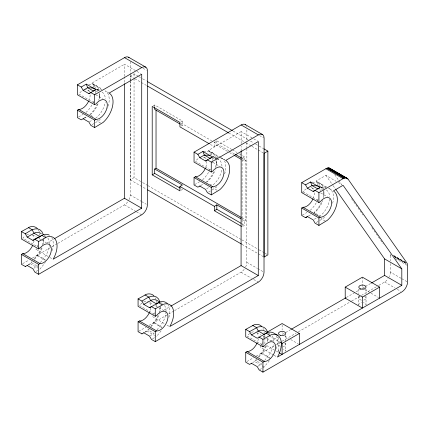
<?xml version="1.0" encoding="UTF-8"?>
<svg xmlns="http://www.w3.org/2000/svg" width="429" height="429" viewBox="0 0 429 429"><rect width="100%" height="100%" fill="white"/><g stroke="black" fill="none" stroke-linecap="round" stroke-linejoin="round"><path stroke-width="0.32" stroke-dasharray="2.15 1.61" d="M124.512 82.347L124.517 76.984M124.517 76.314L124.523 64.253L140.583 73.525M128.995 199.667A8.113 4.681 -60 0 0 130.18 194.954L130.244 81.714M130.25 81.043L130.25 75.681M130.25 75.011L130.26 61.61M241.136 151.019L241.141 146.327M241.141 143.645L241.152 131.585L253.196 138.54M245.624 266.999A8.113 4.681 -60 0 0 246.809 262.285L246.873 149.045M246.873 148.375L246.879 142.348M246.879 139.666L246.884 129.617M99.646 96.257L99.662 94.037A18.93 10.907 -60 0 1 98.713 100.22M160.312 306.193L160.301 307.856A16.2 9.352 -60 0 1 159.91 311.508M216.27 163.588L216.291 161.374M323.938 194.096L323.954 191.886M43.56 239.521L42.487 245.082M160.119 307.459L159.111 312.414M267.16 341.661L267.535 340.379A18.897 10.913 -60 0 0 267.921 337.913M276.249 348.734L277.08 345.919L277.536 341.661L277.096 337.939A18.93 10.929 -60 0 0 276.094 335.494M52.032 250.649L52.799 248.08A18.93 10.945 -60 0 0 51.802 237.645M168.854 317.342L169.428 315.417A18.93 10.945 -60 0 0 168.425 304.976M41.629 247.613L39.768 251.496L34.068 259.1M157.99 315.503L156.392 318.833L150.692 326.437M265.664 346.015L264.066 349.335L258.365 356.939M48.118 256.488L35.945 249.281M152.574 316.613L164.747 323.82M34.599 259.352L40.315 251.812A16.2 9.352 -60 0 0 42.6 246.734M151.228 326.684L156.944 319.144A16.2 9.352 -60 0 0 159.427 313.422M258.896 357.185L264.613 349.651A16.2 9.352 -60 0 0 266.897 344.573M38.278 265.16L37.457 266.162L34.052 268.12M40.337 262.666L46.048 255.126A16.2 9.352 -60 0 0 49.399 244.412M39.859 269.181L45.318 262.559M144.943 332.143L148.348 330.174L149.169 329.177M156.96 329.998L162.677 322.458A16.2 9.352 -60 0 0 166.023 311.749M161.106 330.915L156.483 336.518L154.799 335.542M252.611 362.65L256.016 360.682L256.842 359.684M264.634 360.505L270.35 352.965A16.2 9.352 -60 0 0 273.53 344.074M262.886 367.76L264.157 367.026L269.616 360.398M28.062 264.956L30.298 263.663L31.977 261.636M144.691 332.287L146.927 331L148.6 328.968M256.274 359.475L254.595 361.502L264.157 367.026M301.71 192.6L303.067 191.822L304.611 190.144A10.827 6.247 -60 0 1 306.59 188.653M95.667 118.141L96.89 117.246A16.2 9.352 -60 0 0 105.207 101.968M206.558 182.159L207.781 181.269A16.2 9.352 -60 0 0 215.197 169.804M99.212 90.294A18.924 10.923 -60 0 0 95.737 85.371L91.817 83.135L124.523 64.253M130.218 80.084L130.218 76.067L134.046 73.858L138.1 76.201M78.577 116.961L83.194 114.296M84.132 118.168L87.023 116.5M84.288 118.082L87.108 116.457M89.457 121.718L92.278 120.093M91.962 124.689L94.847 123.021M95.42 122.689L99.303 120.211A18.924 10.929 -60 0 0 100.552 119.026M153.201 105.845L154.692 104.987L182.416 120.994L182.416 125.407L181.419 125.981M180.925 121.852L182.416 120.994M130.218 80.754L130.218 179.826L134.046 177.617L142.155 182.304M231.848 149.528L216.827 140.862L214.344 142.294L214.344 146.713L216.827 145.275L228.957 152.279M35.859 249.41L37.017 248.74M46.858 243.055L53.807 239.044M215.369 167.578A18.924 10.923 -60 0 0 212.366 152.703L208.446 150.466L241.152 131.585M22.608 263.69L28.974 260.017M32.443 258.011L51.539 246.986M52.118 246.654L57.325 243.645M57.904 243.313L124.448 204.885A8.113 4.681 -60 0 0 127.939 201.501M28.319 264.811L31.719 262.843L37.457 266.162L38.256 267.17M35.945 271.444L38.181 270.152M180.925 190.294L182.416 189.43L180.684 188.428M194.627 184.631L199.823 181.628M244.551 220.887L245.892 220.115L245.892 160.51L244.551 161.283L244.551 156.864L242.069 158.301L242.069 226.737L244.551 225.305L244.551 220.887L241.666 219.224M200.761 185.5L203.732 183.789M206.649 188.728L209.47 187.098M208.585 192.026L211.47 190.358M212.049 190.026L215.926 187.543A18.924 10.929 -60 0 0 217.583 185.939M326.684 187.082L316.114 180.979L325.863 175.348L336.186 181.311M302.289 215.138L306.907 212.473M308.424 216.012L311.309 214.344M314.312 219.235L317.133 217.61M163.487 310.392L170.431 306.381M316.248 222.533L319.138 220.865M319.712 220.533L323.589 218.055A18.93 10.929 -60 0 0 325.252 216.447M138.653 331.36L146.176 327.016M149.072 325.348L173.949 310.977M174.528 310.644L241.071 272.222A8.113 4.681 -60 0 0 244.562 268.833M150.112 335.784L154.081 333.494L148.348 330.174M152.568 338.776L155.368 337.162M270.64 341.2L278.099 336.894M290.824 329.547L282.143 334.561L282.116 332.631M346.353 297.485L364.923 286.765M365.503 286.433L370.715 283.424M246.895 361.534L253.839 357.529M256.156 356.193L275.826 344.83M276.405 344.498L281.612 341.489M282.191 341.157L296.08 333.14M298.396 331.805L351.045 301.399M351.624 301.067L360.886 295.72M361.465 295.388L378.244 285.698M378.823 285.365L384.609 282.025A8.113 4.681 -60 0 0 388.1 278.641M257.781 366.291L261.754 364.001L256.016 360.682M259.663 369.621L262.35 368.066M96.509 89.688L100.525 89.918M212.468 156.982L217.819 157.293M320.736 187.527L325.606 187.811M88.717 84.272L92.996 84.524L95.737 85.371M95.286 91.146L98.37 91.329M203.512 151.491L209.625 151.861L212.366 152.703M211.91 158.483L216.232 158.735L212.789 156.751M312.403 182.078L317.288 182.368L320.039 183.221A18.946 10.95 -59.8 0 1 323.498 188.149M317.723 188.883L322.662 189.173M91.817 83.135L91.919 83.167A18.924 10.929 -60 0 1 95.383 88.095M316.114 180.979L316.211 181.011A18.924 10.929 -60 0 1 319.675 185.939M208.446 150.466L208.542 150.499A18.924 10.929 -60 0 1 212.006 155.427M328.426 188.374L329.59 188.739A18.93 10.929 -60 0 1 332.491 203.904M318.763 186.122L320.581 186.679L324.024 188.669M220.222 157.7L224.657 159.803M216.838 158.923L218.651 159.486A16.2 9.352 -60 0 1 221.991 166.221M261.293 353.389L270.876 358.869L267.927 356.504L262.189 353.196M36.996 255.55L44.889 260.065M153.62 322.887L162.082 327.724M142.878 68.227L146.321 70.211M259.502 135.559L263.519 137.875M338.481 182.636L341.924 184.626M253.77 138.873L257.781 141.189M138.68 76.534L142.155 78.539M142.734 78.877L146.209 80.883M233.113 131.054L248.177 139.752M250.498 141.093L253.394 142.766M255.711 144.101L258.607 145.774M259.186 146.107L263.24 148.45M329.493 188.706L332.325 190.315M130.218 76.067L134.277 78.405M134.856 78.743L146.445 85.43M228.711 132.931L245.511 142.632M246.09 142.964L251.308 145.973M251.887 146.31L263.476 152.997M320.452 187.258L323.321 188.916M312.044 187.966L314.339 189.291M320.651 192.932L327.531 196.906M232.421 149.866L237.044 152.531M239.355 153.866L244.551 156.864M303.067 191.822L317.98 200.429M180.958 123.021L211.685 140.76M214.007 142.101L229.075 150.804M229.359 150.965L234.556 153.968M241.833 158.167L245.892 160.51M180.684 124.405L182.416 125.407M229.536 152.611L233.58 154.944M241.666 159.615L244.551 161.283M210.328 144.391L214.344 146.713M393.345 255.314L404.82 261.937M393.436 255.534L405.485 262.484M394.09 256.092L407.282 263.706M394.16 256.327L406.209 263.283M394.224 256.574L405.695 263.197M394.846 257.159L405.743 263.454M109.025 93.072L105.303 90.894A18.924 10.929 -60 0 1 107.427 108.323M95.646 85.344L101.829 88.916M212.269 152.676L220.141 157.223M220.704 157.545L225.649 160.403M390.208 254.258L390.342 255.609L392.063 256.606M395.506 258.59L407.55 265.546M315.369 213.331L314.221 212.671L315.444 211.776A16.2 9.352 -60 0 0 322.86 200.311M315.942 213.663L319.954 215.98L321.182 215.09A16.2 9.352 -60 0 0 329.66 197.989M99.158 90.498L96.289 88.841A16.2 9.352 -60 0 1 98.654 91.447M216.355 158.162L212.918 156.172A16.2 9.352 -60 0 1 215.283 158.778M216.929 158.489L218.651 159.486M325.3 221.091L322.023 219.198L321.337 218.125M96.734 89.747L99.029 91.071M87.757 90.122L90.626 91.779M95.785 94.755L102.67 98.729M204.381 157.454L207.25 159.111M212.988 162.419L219.868 166.398M390.342 263.524L390.342 272.088L401.238 278.383M401.812 278.716L406.976 281.692M93.688 102.585L78.775 93.978L80.325 92.299A10.827 6.247 -60 0 1 83.794 90.079M210.317 169.922L195.404 161.309L196.949 159.631A10.827 6.247 -60 0 1 198.927 158.145M384.609 282.025L394.932 287.988M397.227 289.312L400.665 291.296M92.798 116.484L89.929 114.827L91.157 113.932A16.2 9.352 -60 0 0 98.112 103.754M209.996 184.148L212.291 185.473L213.519 184.577A16.2 9.352 -60 0 0 221.911 168.683M100.466 122.935L97.732 121.359L97.045 120.286M217.09 190.267L214.355 188.69L213.669 187.618M241.833 217.771L245.892 220.115M364.135 289.21L362.414 288.213L362.414 277.177M364.709 289.537L370.441 292.851M371.015 293.184L378.475 297.485M241.666 223.638L244.551 225.305M142.734 182.636L147.367 185.312M147.946 185.65L241.227 239.5M241.806 239.832L258.607 249.533M259.186 249.871L264.403 252.879M264.983 253.217L267.878 254.885M130.218 179.826L146.445 189.194M242.036 244.385L264.055 257.094M130.18 194.954L141.077 201.244M141.65 201.576L146.241 204.225M246.809 262.285L257.132 268.248M257.706 268.575L263.444 271.889M124.448 204.885L135.918 211.508M136.492 211.84L141.65 214.822M241.071 272.222L251.394 278.18M253.689 279.504L258.279 282.153M284.979 336.234L288.422 338.218M290.717 339.543L298.171 343.849M268.061 332.931L270.356 334.255M269.492 336.121L280.968 342.744M256.869 332.679L260.886 335.001M263.181 336.325L266.044 337.977M266.618 338.309L271.208 340.958M266.629 345.506L275.804 350.804M276.378 351.131L278.673 352.456M261.996 344.659L247.083 336.046A10.827 6.247 -60 0 1 250.429 333.027M273.536 354.981L260.237 347.12A18.924 10.929 -60 0 0 261.116 345.49M44.337 235.424L46.053 236.417A16.2 9.352 -60 0 0 44.316 235.773M160.387 302.424L162.682 303.748M32.577 234.835L36.594 237.157M38.889 238.481L41.184 239.806M41.758 240.133L46.343 242.782M149.78 302.504L153.223 304.488M155.512 305.813L158.381 307.47M158.955 307.802L163.546 310.451M39.425 247.806L22.791 238.202A10.827 6.247 -60 0 1 24.651 236.288M154.333 314.146L139.42 305.539A10.827 6.247 -60 0 1 142.267 302.853M49.791 257.454L52.52 259.03M166.961 325.102L169.144 326.362M37.891 255.357L43.629 258.671L45.597 260.242M154.52 322.688L161.728 327.182M30.298 263.663L38.17 268.211M146.927 331L154.236 335.221M326.26 187.553L317.288 182.368L317.868 184.743M218.034 156.724L209.625 151.861L210.494 155.427M101.968 89.715L92.996 84.524L93.871 88.09M274.083 355.298L276.807 356.88M334.668 174.635L338.502 180.1M338.889 180.647L341.956 185.017M351.544 198.681L363.052 215.074M371.879 227.643L380.314 239.666M380.7 240.213L383.387 244.037M325.863 175.348L332.775 185.183M333.161 185.73L335.462 189.007M390.342 255.609L390.342 260.886M366.028 289.06L366.028 293.602M366.028 296.203L366.028 304.772A3.614 2.086 0 0 0 363.347 302.756M358.8 289.06L358.8 293.602M358.8 296.203L358.8 304.772M285.73 335.419L285.73 351.131A3.614 2.086 0 0 0 283.049 349.12M282.116 324.839L282.116 330.03M278.501 337.366L278.501 351.131M264.908 335.419L264.908 337.366M264.908 338.02L264.908 343.86M216.827 140.862L216.827 145.275M154.692 104.987L154.692 106.88M134.046 73.858L134.046 77.874M134.046 78.545L134.046 177.617M364.221 296.342A3.614 2.086 0 0 1 365.996 298.423A3.614 2.086 0 0 1 363.347 300.166M361.475 300.166A3.614 2.086 0 0 1 359.856 296.675M358.923 305.314A3.614 2.086 0 0 1 361.475 302.756M284.668 343.034A3.614 2.086 0 0 1 283.049 346.525M280.309 346.316A3.614 2.086 0 0 1 280.309 342.701M278.984 352.177A3.614 2.086 0 0 1 279.558 349.656M311.004 187.596A10.827 6.247 -60 0 1 314.098 190.696M314.398 192.803A10.827 6.247 -60 0 1 313.449 197.79M256.735 332.673A10.827 6.247 -60 0 1 258.381 336.293M258.338 338.62A10.827 6.247 -60 0 1 257.325 342.449M251.426 332.475A10.827 6.247 -60 0 1 254.735 331.81M262.998 328.314A18.924 10.929 -60 0 1 263.503 329.536M264.044 331.982A18.924 10.929 -60 0 1 264.146 333.269M264.071 335.709A18.924 10.929 -60 0 1 263.701 338.197M262.366 342.696A18.924 10.929 -60 0 1 261.39 344.937M320.131 189.672A18.924 10.929 -60 0 1 320.093 190.846M318.114 198.997A18.924 10.929 -60 0 1 316.806 201.786M316.211 202.863A18.924 10.929 -60 0 1 310.21 210.328M323.756 189.312A18.924 10.923 -60 0 1 323.101 197.812M321.455 202.322A18.924 10.923 -60 0 1 314.033 212.537M390.342 272.088A8.113 4.681 -60 0 1 389.157 276.807M267.969 338.363A16.2 9.352 -60 0 1 267.578 342.01M272.174 335.945A16.2 9.352 -60 0 1 273.707 341.672M326.319 189.993A16.2 9.352 -60 0 1 329.654 196.729M320.581 186.679A16.2 9.352 -60 0 1 322.946 189.291M323.546 190.9A16.2 9.352 -60 0 1 323.546 197.748M221.927 158.226A18.924 10.929 -60 0 1 224.265 175.091M215.884 160.392A16.2 9.352 -60 0 1 215.884 167.24M206.649 161.191A10.827 6.247 -60 0 1 205.786 167.283M203.341 157.089A10.827 6.247 -60 0 1 205.63 158.537M213.792 171.831A18.924 10.923 -60 0 1 206.387 182.025M212.462 159.164A18.924 10.929 -60 0 1 212.425 160.339M212.382 160.939A18.924 10.929 -60 0 1 211.754 164.538M210.21 169.047A18.924 10.929 -60 0 1 209.143 171.278M208.542 172.356A18.924 10.929 -60 0 1 202.547 179.821M149.818 303.013A10.827 6.247 -60 0 1 150.718 305.78M150.676 308.113A10.827 6.247 -60 0 1 149.662 311.942M143.763 301.962A10.827 6.247 -60 0 1 148.632 301.839M155.336 297.801A18.924 10.929 -60 0 1 156.038 299.683M156.29 300.852A18.924 10.929 -60 0 1 156.483 302.761M156.483 304A18.924 10.929 -60 0 1 156.156 307.057M154.478 312.741A18.924 10.929 -60 0 1 153.169 315.535M246.45 125.992A8.113 4.681 -60 0 1 246.691 126.673M164.5 305.437A16.2 9.352 -60 0 1 166.034 311.17M102.027 92.149A16.2 9.352 -60 0 1 105.368 98.89M99.255 93.055A16.2 9.352 -60 0 1 99.255 99.903M84.282 89.918A10.827 6.247 -60 0 1 89.591 92.246M90.106 94.959A10.827 6.247 -60 0 1 89.162 99.946M97.388 103.915A18.93 10.907 -60 0 1 89.741 114.677M95.839 91.833A18.924 10.929 -60 0 1 95.501 95.469M93.822 101.153A18.924 10.929 -60 0 1 92.514 103.941M91.919 105.019A18.924 10.929 -60 0 1 85.918 112.484M32.443 234.829A10.827 6.247 -60 0 1 34.089 238.449M34.052 240.776A10.827 6.247 -60 0 1 33.033 244.605M26.641 234.888A10.827 6.247 -60 0 1 30.443 233.966M38.406 229.912A18.924 10.929 -60 0 1 39.409 232.352M39.661 233.521A18.924 10.929 -60 0 1 39.854 235.424M39.865 236.089A18.924 10.929 -60 0 1 39.532 239.725M38.074 244.852A18.924 10.929 -60 0 1 36.545 248.198M47.876 238.106A16.2 9.352 -60 0 1 49.41 243.833M43.533 238.535A16.2 9.352 -60 0 1 43.281 244.171"/><path stroke-width="0.64" d="M54.386 238.712L124.448 198.262L124.512 83.682M37.312 228.48A18.924 10.929 -60 0 0 29.95 226.887L21.45 231.553L25.273 233.762L27.188 237.076L32.92 240.385L34.835 239.28L38.658 241.489L47.152 236.824A18.924 10.929 -60 0 1 53.153 259.213L141.65 208.199L141.731 74.185L109.127 93.098A18.924 10.929 -60 0 1 103.126 122.421L94.627 127.563L90.803 125.354L88.894 122.045L83.156 118.731M171.01 306.043L241.071 265.599L241.136 151.019M153.936 295.817A18.924 10.929 -60 0 0 146.573 294.219L138.074 298.89L141.897 301.099L143.812 304.408L149.549 307.722L151.458 306.617L155.282 308.821L163.781 304.156A18.924 10.929 -60 0 1 169.782 326.544L258.279 275.531L258.355 141.522L225.751 160.435A18.924 10.929 -60 0 1 219.75 189.752L211.256 194.895L207.432 192.691L205.518 189.377L199.785 186.068M21.45 231.553L21.45 239.012L38.658 248.943L39.999 248.139A10.827 6.247 -60 0 1 51.298 248.38A10.827 6.247 -60 0 1 41.559 263.47L40.01 263.578L38.658 264.361L21.45 254.429L21.45 264.361L25.359 266.516M138.074 298.89L138.074 306.344L155.282 316.28L156.628 315.471A10.827 6.247 -60 0 1 167.927 315.717A10.827 6.247 -60 0 1 158.188 330.802L156.639 330.915L155.282 331.692L138.074 321.761L138.074 331.692L141.988 333.853M261.604 326.324A18.924 10.929 -60 0 0 254.236 324.732L245.742 329.397L245.742 336.856L262.945 346.788L264.291 345.983A10.827 6.247 -60 0 1 275.59 346.224A10.827 6.247 -60 0 1 265.851 361.315L264.302 361.422L262.945 362.205L245.742 352.268L245.742 362.205L249.565 364.409L251.716 363.17M319.648 187.768L317.723 188.883L311.99 185.564L310.569 181.971L305.534 184.872L301.71 182.668L301.71 192.6L318.919 202.536L320.275 201.753L321.82 200.075A10.827 6.247 -60 0 1 331.558 203.92A10.827 6.247 -60 0 1 320.259 217.208L318.919 217.953L301.71 208.017L301.71 215.471L305.534 217.68L307.845 216.345M83.558 118.501L81.242 119.836L77.418 117.632L77.418 110.173L94.627 120.109L95.973 119.364A10.827 6.247 -60 0 0 107.271 106.076A10.827 6.247 -60 0 0 97.533 102.236L95.983 103.909L94.627 104.692L77.418 94.761L77.418 84.824L124.523 57.631A8.113 4.681 -60 0 1 129.075 57.593M77.418 84.824L81.247 87.033L86.277 84.122L95.844 89.645L93.436 91.039L87.698 87.72L86.277 84.122M81.247 87.033L83.156 90.342L87.698 87.72L93.249 88.058M83.156 90.342L88.894 93.656L90.803 92.551L94.627 94.755L141.731 67.562A8.113 4.681 -60 0 1 147.463 70.876L147.388 204.885A8.113 4.681 -60 0 1 141.65 214.822L38.658 274.297L34.824 272.088L32.92 268.774L27.188 265.465M88.894 93.656L95.844 89.645M25.273 233.762C29.569 231.328 34.545 227.016 39.768 229.628L41.897 231.606L43.232 234.55M27.188 237.076L35.183 232.641A16.2 9.352 -60 0 1 41.307 233.837M180.105 188.095L154.692 173.423L154.692 169.01L156.033 168.238L241.254 217.439M32.92 240.385L40.921 235.955M34.835 239.28L43.34 234.615A18.93 10.945 -60 0 1 49.324 235.151M209.18 143.731L179.928 126.845L179.928 122.426L152.209 106.419L152.209 174.86L154.692 173.423M200.182 185.837L197.871 187.173L194.047 184.963L194.047 177.509L211.256 187.441L212.596 186.701A10.827 6.247 -60 0 0 223.895 173.407A10.827 6.247 -60 0 0 214.157 169.568L212.607 171.246L211.256 172.024L194.047 162.092L194.047 152.156L241.152 124.962A8.113 4.681 -60 0 1 245.699 124.925M21.45 254.429L22.807 253.646L24.351 253.534A10.827 6.247 -60 0 0 32.819 245.12M194.047 152.156L197.871 154.365L202.901 151.458L212.468 156.982L210.06 158.371L204.322 155.057L202.901 151.458M197.871 154.365L199.785 157.679L204.322 155.057L209.878 155.389M199.785 157.679L205.518 160.988L212.468 156.982M205.518 160.988L207.432 159.883L211.256 162.092L258.355 134.899A8.113 4.681 -60 0 1 264.092 138.208L264.017 272.222A8.113 4.681 -60 0 1 258.279 282.153L155.282 341.629L151.453 339.425L149.549 336.111L143.812 332.797M25.268 266.57L27.504 265.278M152.209 174.86L179.928 190.867L179.928 186.449L182.416 185.017L154.692 169.01M267.878 151.126L264.055 153.335L264.055 257.094L267.878 254.885L267.878 151.126L263.824 148.783M179.928 186.449L214.344 206.317L216.827 204.885L241.087 218.887M214.344 206.317L214.344 210.736L216.827 209.298L241.087 223.305M301.71 182.668L325.863 168.726C327.354 167.766 329.719 167.503 330.829 169.171M305.534 184.872L307.448 188.186L311.99 185.564L317.54 185.896M307.448 188.186L313.181 191.5L320.131 187.489L310.569 181.971M313.181 191.5L315.095 190.396L318.919 192.6L343.071 178.662C344.562 177.697 346.922 177.434 348.037 179.107L407.116 263.261L407.55 265.546L407.55 282.025A8.113 4.681 -60 0 1 401.812 291.961L262.945 372.141L259.121 369.927L257.212 366.618L251.474 363.309M141.897 301.099C146.192 298.659 151.174 294.348 156.397 296.965L158.526 298.943L159.861 301.887M143.812 304.408L151.812 299.978A16.2 9.352 -60 0 1 156.944 300.439L159.813 302.091M149.549 307.722L159.963 301.946A18.93 10.945 -60 0 1 165.948 302.483M145.007 294.889L148.809 297.109L150.584 300.498L156.322 303.807L158.376 302.622L162.21 304.821M305.534 217.68L307.448 216.575L313.181 219.889L315.095 223.198L318.919 225.407L327.418 220.265A18.924 10.929 -60 0 0 333.413 190.943L343.071 185.285L401.812 268.86L401.812 285.339L277.445 357.057A18.924 10.929 -60 0 0 271.444 334.663L262.945 339.334L259.121 337.124M138.074 321.761L139.43 320.978L140.98 320.865A10.827 6.247 -60 0 0 149.442 312.451M141.892 333.907L144.128 332.614M245.742 329.397L249.565 331.606L258.06 326.941L261.299 326.619A18.978 10.961 -59.6 0 1 267.551 332.405M249.565 331.606L251.474 334.915L259.486 330.48A16.2 9.352 -60 0 1 264.618 330.941L267.487 332.598M267.203 332.148L282.116 323.536L299.319 333.472L299.319 344.508M379.622 287.114L362.414 297.045L362.414 308.086L345.206 298.15L345.206 287.114L362.414 277.177L379.622 287.114L379.622 298.15M277.445 335.199L273.616 332.99A18.93 10.929 -60 0 0 267.626 332.459L257.212 338.229L251.474 334.915M245.742 352.268L247.093 351.49L248.643 351.378A10.827 6.247 -60 0 0 257.11 342.964M291.404 329.215L345.822 297.796M371.294 283.092L384.609 275.402L401.812 285.339M280.968 342.744L282.116 343.409L299.319 333.472M77.418 110.173L78.764 109.433A10.827 6.247 -60 0 0 88.739 100.976M194.047 177.509L195.388 176.764A10.827 6.247 -60 0 0 205.362 168.313M301.71 208.017L303.051 207.277A10.827 6.247 -60 0 0 313.031 198.82M156.322 303.807L157.545 303.287M265.219 333.794L263.991 334.314L258.258 331L256.504 327.6L252.67 325.397M41.752 235.29L45.587 237.489M329.552 168.147L347.463 178.491M329.156 168.029L346.359 177.96M328.732 167.959L348.037 179.107M328.287 167.948L345.495 177.885M327.826 167.996L345.034 177.928M327.348 168.098L344.557 178.03M326.86 168.254L344.069 178.191M325.863 168.726L343.071 178.662M128.577 57.229L145.785 67.16M245.206 124.56L262.414 134.497M124.523 57.631L141.731 67.562M241.152 124.962L258.355 134.899M147.367 81.553L232.534 130.722M147.603 86.1L228.711 132.931M318.157 185.934L319.305 186.599M235.135 154.301L241.489 157.969M180.105 124.072L154.692 109.4L154.692 107.507M234.154 155.282L241.087 159.282M303.051 207.277L320.259 217.208M93.871 88.09L96.16 89.414M335.848 189.554L384.609 258.923L401.812 268.86M78.764 109.433L95.973 119.364M195.388 176.764L212.596 186.701M214.344 210.736L241.489 226.405M345.206 287.114L362.414 297.045M147.603 189.859L241.457 244.047M124.448 198.262L141.65 208.199M241.071 265.599L258.279 275.531M266.055 333.124L269.879 335.333M279.247 352.788L282.116 354.445L282.116 343.409M247.093 351.49L264.302 361.422M39.693 236.476L33.961 233.162L32.186 229.772L28.378 227.552M22.807 253.646L40.01 263.578M139.43 320.978L156.639 330.915M384.609 258.923L384.609 275.402M318.919 192.6L318.919 202.536M318.919 217.953L318.919 225.407M262.945 339.334L262.945 346.788M262.945 362.205L262.945 372.141M216.827 204.885L216.827 209.298M211.256 162.092L211.256 172.024M211.256 187.441L211.256 194.895M156.033 109.969L156.033 168.238M155.282 308.821L155.282 316.28M155.282 331.692L155.282 341.629M94.627 94.755L94.627 104.692M94.627 120.109L94.627 127.563M38.658 241.489L38.658 248.943M38.658 264.361L38.658 274.297M166.436 302.788A18.93 10.945 -60 0 1 167.326 303.544M360.607 288.921A3.614 2.086 0 0 0 366.028 287.114A3.614 2.086 0 0 0 360.607 285.306A3.614 2.086 0 0 0 360.607 288.921M280.309 335.28A3.614 2.086 0 0 0 285.73 333.472A3.614 2.086 0 0 0 280.309 331.665A3.614 2.086 0 0 0 280.309 335.28"/></g></svg>
